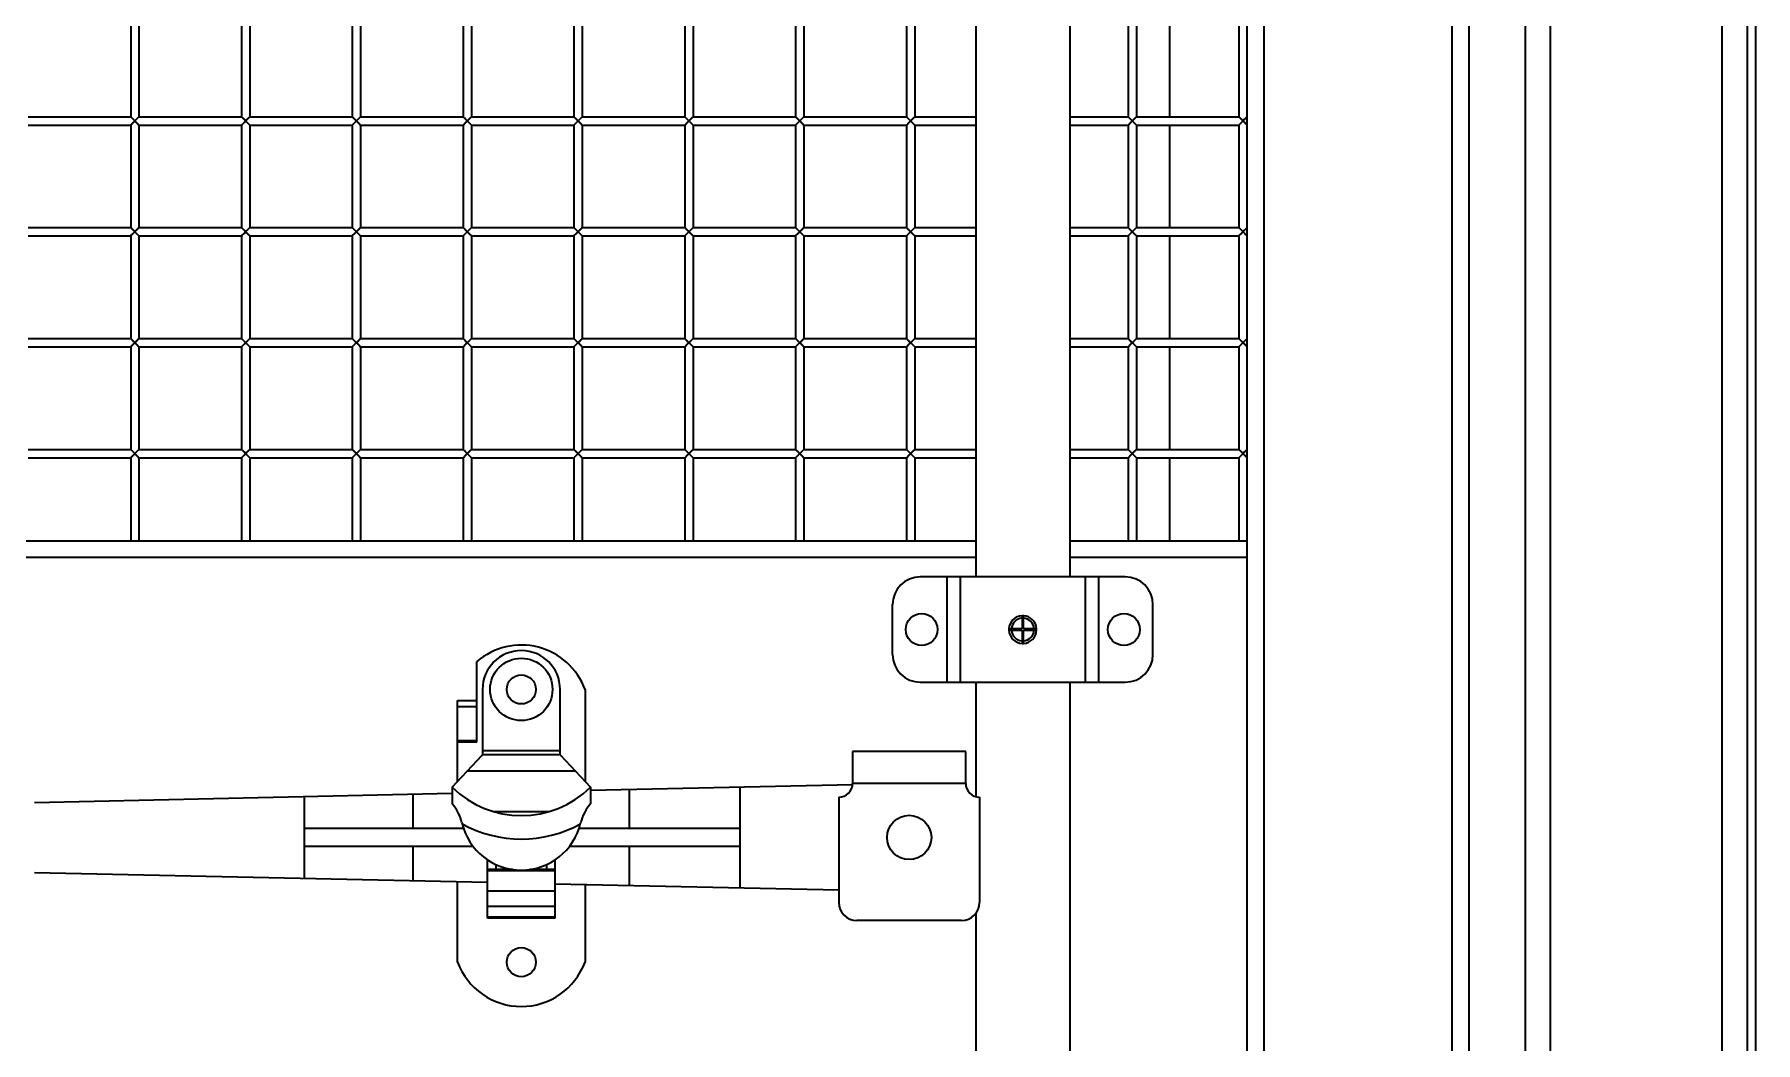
# Model space of a CAD drawing. Header units: millimetres. Extents: x 32496 to 166256, y 3504 to 23939.
# Drawn here: x 47179 to 47800, y 12056 to 12420 of the extents above; entities that cross this region are included whole.
import ezdxf

# ---------------------------------------------------------------- set-up
doc = ezdxf.new("R2010")
doc.units = ezdxf.units.MM
doc.layers.get('0').update_dxf_attribs({"lineweight": 35})

msp = doc.modelspace()

# ---------------------------------------------------------------- linework, layer by layer
at = {"linetype": 'Continuous'}
for p, q in [((47726.14, 10877.575), (47726.14, 13396.575)), ((47788.14, 10877.575), (47788.14, 13396.575)), ((47797.14, 13396.575), (47797.14, 10877.575)), ((47800.14, 13396.575), (47800.14, 10877.575)), ((47717.14, 10957.575), (47717.14, 13316.575)), ((47622.64, 13297.075), (47622.64, 10977.075)), ((47690.64, 10977.075), (47690.64, 13297.075)), ((47696.64, 13297.075), (47696.64, 10977.075)), ((47518.64, 13155.075), (47518.64, 12224.075)), ((47552.64, 13155.075), (47552.64, 12224.075)), ((47616.64, 12237.075), (47616.64, 13140.075)), ((47213.64, 12427.075), (47213.64, 12390.075)), ((47216.64, 12427.075), (47216.64, 12390.075)), ((47253.64, 12427.075), (47253.64, 12390.075)), ((47256.64, 12427.075), (47256.64, 12390.075)), ((47293.64, 12427.075), (47293.64, 12390.075)), ((47296.64, 12427.075), (47296.64, 12390.075)), ((47333.64, 12427.075), (47333.64, 12390.075)), ((47336.64, 12427.075), (47336.64, 12390.075)), ((47373.64, 12427.075), (47373.64, 12390.075)), ((47376.64, 12427.075), (47376.64, 12390.075)), ((47413.64, 12427.075), (47413.64, 12390.075)), ((47416.64, 12427.075), (47416.64, 12390.075)), ((47453.64, 12427.075), (47453.64, 12390.075)), ((47456.64, 12427.075), (47456.64, 12390.075)), ((47493.64, 12427.075), (47493.64, 12390.075)), ((47496.64, 12427.075), (47496.64, 12390.075)), ((47573.64, 12427.075), (47573.64, 12390.075)), ((47576.64, 12427.075), (47576.64, 12390.075)), ((47588.64, 12427.075), (47588.64, 12390.075)), ((47613.64, 12427.075), (47613.64, 12390.075)), ((47176.64, 12390.075), (47213.64, 12390.075)), ((47213.64, 12387.075), (47216.64, 12390.075)), ((47213.64, 12390.075), (47216.64, 12387.075)), ((47213.756, 12387.192), (47214.55, 12387.986)), ((47214.55, 12387.986), (47215.14, 12388.575)), ((47216.64, 12390.075), (47216.209, 12389.645)), ((47216.64, 12390.075), (47253.64, 12390.075)), ((47253.64, 12387.075), (47256.64, 12390.075)), ((47253.64, 12390.075), (47256.64, 12387.075)), ((47253.756, 12387.192), (47254.55, 12387.986)), ((47254.55, 12387.986), (47255.14, 12388.575)), ((47256.64, 12390.075), (47256.209, 12389.645)), ((47256.64, 12390.075), (47293.64, 12390.075)), ((47293.64, 12387.075), (47296.64, 12390.075)), ((47293.64, 12390.075), (47296.64, 12387.075)), ((47293.756, 12387.192), (47294.55, 12387.986)), ((47294.55, 12387.986), (47295.14, 12388.575)), ((47296.64, 12390.075), (47296.209, 12389.645)), ((47296.64, 12390.075), (47333.64, 12390.075)), ((47333.64, 12387.075), (47336.64, 12390.075)), ((47333.64, 12390.075), (47336.64, 12387.075)), ((47333.756, 12387.192), (47334.55, 12387.986)), ((47334.55, 12387.986), (47335.14, 12388.575)), ((47336.64, 12390.075), (47336.209, 12389.645)), ((47336.64, 12390.075), (47373.64, 12390.075)), ((47373.64, 12387.075), (47376.64, 12390.075)), ((47373.64, 12390.075), (47376.64, 12387.075)), ((47373.756, 12387.192), (47374.55, 12387.986)), ((47374.55, 12387.986), (47375.14, 12388.575)), ((47376.64, 12390.075), (47376.209, 12389.645)), ((47376.64, 12390.075), (47413.64, 12390.075)), ((47413.64, 12387.075), (47416.64, 12390.075)), ((47413.64, 12390.075), (47416.64, 12387.075)), ((47413.756, 12387.192), (47414.55, 12387.986)), ((47414.55, 12387.986), (47415.14, 12388.575)), ((47416.64, 12390.075), (47416.209, 12389.645)), ((47416.64, 12390.075), (47453.64, 12390.075)), ((47453.64, 12387.075), (47456.64, 12390.075)), ((47453.64, 12390.075), (47456.64, 12387.075)), ((47453.756, 12387.192), (47454.55, 12387.986)), ((47454.55, 12387.986), (47455.14, 12388.575)), ((47456.64, 12390.075), (47456.209, 12389.645)), ((47456.64, 12390.075), (47493.64, 12390.075)), ((47493.64, 12387.075), (47496.64, 12390.075)), ((47493.64, 12390.075), (47496.64, 12387.075)), ((47493.756, 12387.192), (47494.55, 12387.986)), ((47494.55, 12387.986), (47495.14, 12388.575)), ((47496.64, 12390.075), (47496.209, 12389.645)), ((47496.64, 12390.075), (47518.64, 12390.075)), ((47552.64, 12390.075), (47573.64, 12390.075)), ((47573.64, 12387.075), (47576.64, 12390.075)), ((47573.64, 12390.075), (47576.64, 12387.075)), ((47573.756, 12387.192), (47574.55, 12387.986)), ((47574.55, 12387.986), (47575.14, 12388.575)), ((47576.64, 12390.075), (47576.209, 12389.645)), ((47576.64, 12390.075), (47613.64, 12390.075)), ((47613.64, 12387.075), (47616.64, 12390.075)), ((47613.64, 12390.075), (47616.64, 12387.075)), ((47613.756, 12387.192), (47614.55, 12387.986)), ((47614.55, 12387.986), (47615.14, 12388.575)), ((47616.64, 12390.075), (47616.209, 12389.645)), ((47176.64, 12387.075), (47213.64, 12387.075)), ((47213.64, 12387.075), (47213.64, 12350.075)), ((47216.64, 12387.075), (47253.64, 12387.075)), ((47216.64, 12387.075), (47216.64, 12350.075)), ((47253.64, 12387.075), (47253.64, 12350.075)), ((47256.64, 12387.075), (47293.64, 12387.075)), ((47256.64, 12387.075), (47256.64, 12350.075)), ((47293.64, 12387.075), (47293.64, 12350.075)), ((47296.64, 12387.075), (47333.64, 12387.075)), ((47296.64, 12387.075), (47296.64, 12350.075)), ((47333.64, 12387.075), (47333.64, 12350.075)), ((47336.64, 12387.075), (47373.64, 12387.075)), ((47336.64, 12387.075), (47336.64, 12350.075)), ((47373.64, 12387.075), (47373.64, 12350.075)), ((47376.64, 12387.075), (47413.64, 12387.075)), ((47376.64, 12387.075), (47376.64, 12350.075)), ((47413.64, 12387.075), (47413.64, 12350.075)), ((47416.64, 12387.075), (47453.64, 12387.075)), ((47416.64, 12387.075), (47416.64, 12350.075)), ((47453.64, 12387.075), (47453.64, 12350.075)), ((47456.64, 12387.075), (47493.64, 12387.075)), ((47456.64, 12387.075), (47456.64, 12350.075)), ((47493.64, 12387.075), (47493.64, 12350.075)), ((47496.64, 12387.075), (47518.64, 12387.075)), ((47496.64, 12387.075), (47496.64, 12350.075)), ((47552.64, 12387.075), (47573.64, 12387.075)), ((47573.64, 12387.075), (47573.64, 12350.075)), ((47576.64, 12387.075), (47613.64, 12387.075)), ((47576.64, 12387.075), (47576.64, 12350.075)), ((47588.64, 12387.075), (47588.64, 12350.075)), ((47613.64, 12387.075), (47613.64, 12350.075)), ((47176.64, 12350.075), (47213.64, 12350.075)), ((47176.64, 12347.075), (47213.64, 12347.075)), ((47213.64, 12347.075), (47216.64, 12350.075)), ((47213.64, 12350.075), (47216.64, 12347.075)), ((47213.64, 12347.075), (47213.64, 12310.075)), ((47213.756, 12347.192), (47214.55, 12347.986)), ((47214.55, 12347.986), (47215.14, 12348.575)), ((47216.64, 12350.075), (47216.209, 12349.645)), ((47216.64, 12350.075), (47253.64, 12350.075)), ((47216.64, 12347.075), (47253.64, 12347.075)), ((47216.64, 12347.075), (47216.64, 12310.075)), ((47253.64, 12347.075), (47256.64, 12350.075)), ((47253.64, 12350.075), (47256.64, 12347.075)), ((47253.64, 12347.075), (47253.64, 12310.075)), ((47253.756, 12347.192), (47254.55, 12347.986)), ((47254.55, 12347.986), (47255.14, 12348.575)), ((47256.64, 12350.075), (47256.209, 12349.645)), ((47256.64, 12350.075), (47293.64, 12350.075)), ((47256.64, 12347.075), (47293.64, 12347.075)), ((47256.64, 12347.075), (47256.64, 12310.075)), ((47293.64, 12347.075), (47296.64, 12350.075)), ((47293.64, 12350.075), (47296.64, 12347.075)), ((47293.64, 12347.075), (47293.64, 12310.075)), ((47293.756, 12347.192), (47294.55, 12347.986)), ((47294.55, 12347.986), (47295.14, 12348.575)), ((47296.64, 12350.075), (47296.209, 12349.645)), ((47296.64, 12350.075), (47333.64, 12350.075)), ((47296.64, 12347.075), (47333.64, 12347.075)), ((47296.64, 12347.075), (47296.64, 12310.075)), ((47333.64, 12347.075), (47336.64, 12350.075)), ((47333.64, 12350.075), (47336.64, 12347.075)), ((47333.64, 12347.075), (47333.64, 12310.075)), ((47333.756, 12347.192), (47334.55, 12347.986)), ((47334.55, 12347.986), (47335.14, 12348.575)), ((47336.64, 12350.075), (47336.209, 12349.645)), ((47336.64, 12350.075), (47373.64, 12350.075)), ((47336.64, 12347.075), (47373.64, 12347.075)), ((47336.64, 12347.075), (47336.64, 12310.075)), ((47373.64, 12347.075), (47376.64, 12350.075)), ((47373.64, 12350.075), (47376.64, 12347.075)), ((47373.64, 12347.075), (47373.64, 12310.075)), ((47373.756, 12347.192), (47374.55, 12347.986)), ((47374.55, 12347.986), (47375.14, 12348.575)), ((47376.64, 12350.075), (47376.209, 12349.645)), ((47376.64, 12350.075), (47413.64, 12350.075)), ((47376.64, 12347.075), (47413.64, 12347.075)), ((47376.64, 12347.075), (47376.64, 12310.075)), ((47413.64, 12347.075), (47416.64, 12350.075)), ((47413.64, 12350.075), (47416.64, 12347.075)), ((47413.64, 12347.075), (47413.64, 12310.075)), ((47413.756, 12347.192), (47414.55, 12347.986)), ((47414.55, 12347.986), (47415.14, 12348.575)), ((47416.64, 12350.075), (47416.209, 12349.645)), ((47416.64, 12350.075), (47453.64, 12350.075)), ((47416.64, 12347.075), (47453.64, 12347.075)), ((47416.64, 12347.075), (47416.64, 12310.075)), ((47453.64, 12347.075), (47456.64, 12350.075)), ((47453.64, 12350.075), (47456.64, 12347.075)), ((47453.64, 12347.075), (47453.64, 12310.075)), ((47453.756, 12347.192), (47454.55, 12347.986)), ((47454.55, 12347.986), (47455.14, 12348.575)), ((47456.64, 12350.075), (47456.209, 12349.645)), ((47456.64, 12350.075), (47493.64, 12350.075)), ((47456.64, 12347.075), (47493.64, 12347.075)), ((47456.64, 12347.075), (47456.64, 12310.075)), ((47493.64, 12347.075), (47496.64, 12350.075)), ((47493.64, 12350.075), (47496.64, 12347.075)), ((47493.64, 12347.075), (47493.64, 12310.075)), ((47493.756, 12347.192), (47494.55, 12347.986)), ((47494.55, 12347.986), (47495.14, 12348.575)), ((47496.64, 12350.075), (47496.209, 12349.645)), ((47496.64, 12350.075), (47518.64, 12350.075)), ((47496.64, 12347.075), (47518.64, 12347.075)), ((47496.64, 12347.075), (47496.64, 12310.075)), ((47552.64, 12350.075), (47573.64, 12350.075)), ((47552.64, 12347.075), (47573.64, 12347.075)), ((47573.64, 12347.075), (47576.64, 12350.075)), ((47573.64, 12350.075), (47576.64, 12347.075)), ((47573.64, 12347.075), (47573.64, 12310.075)), ((47573.756, 12347.192), (47574.55, 12347.986)), ((47574.55, 12347.986), (47575.14, 12348.575)), ((47576.64, 12350.075), (47576.209, 12349.645)), ((47576.64, 12350.075), (47613.64, 12350.075)), ((47576.64, 12347.075), (47613.64, 12347.075)), ((47576.64, 12347.075), (47576.64, 12310.075)), ((47588.64, 12347.075), (47588.64, 12310.075)), ((47613.64, 12347.075), (47616.64, 12350.075)), ((47613.64, 12350.075), (47616.64, 12347.075)), ((47613.64, 12347.075), (47613.64, 12310.075)), ((47613.756, 12347.192), (47614.55, 12347.986)), ((47614.55, 12347.986), (47615.14, 12348.575)), ((47616.64, 12350.075), (47616.209, 12349.645)), ((47176.64, 12310.075), (47213.64, 12310.075)), ((47176.64, 12307.075), (47213.64, 12307.075)), ((47213.64, 12307.075), (47216.64, 12310.075)), ((47213.64, 12310.075), (47216.64, 12307.075)), ((47213.64, 12307.075), (47213.64, 12270.075)), ((47213.756, 12307.192), (47214.55, 12307.986)), ((47214.55, 12307.986), (47215.14, 12308.575)), ((47216.64, 12310.075), (47216.209, 12309.645)), ((47216.64, 12310.075), (47253.64, 12310.075)), ((47216.64, 12307.075), (47253.64, 12307.075)), ((47216.64, 12307.075), (47216.64, 12270.075)), ((47253.64, 12307.075), (47256.64, 12310.075)), ((47253.64, 12310.075), (47256.64, 12307.075)), ((47253.64, 12307.075), (47253.64, 12270.075)), ((47253.756, 12307.192), (47254.55, 12307.986)), ((47254.55, 12307.986), (47255.14, 12308.575)), ((47256.64, 12310.075), (47256.209, 12309.645)), ((47256.64, 12310.075), (47293.64, 12310.075)), ((47256.64, 12307.075), (47293.64, 12307.075)), ((47256.64, 12307.075), (47256.64, 12270.075)), ((47293.64, 12307.075), (47296.64, 12310.075)), ((47293.64, 12310.075), (47296.64, 12307.075)), ((47293.64, 12307.075), (47293.64, 12270.075)), ((47293.756, 12307.192), (47294.55, 12307.986)), ((47294.55, 12307.986), (47295.14, 12308.575)), ((47296.64, 12310.075), (47296.209, 12309.645)), ((47296.64, 12310.075), (47333.64, 12310.075)), ((47296.64, 12307.075), (47333.64, 12307.075)), ((47296.64, 12307.075), (47296.64, 12270.075)), ((47333.64, 12307.075), (47336.64, 12310.075)), ((47333.64, 12310.075), (47336.64, 12307.075)), ((47333.64, 12307.075), (47333.64, 12270.075)), ((47333.756, 12307.192), (47334.55, 12307.986)), ((47334.55, 12307.986), (47335.14, 12308.575)), ((47336.64, 12310.075), (47336.209, 12309.645)), ((47336.64, 12310.075), (47373.64, 12310.075)), ((47336.64, 12307.075), (47373.64, 12307.075)), ((47336.64, 12307.075), (47336.64, 12270.075)), ((47373.64, 12307.075), (47376.64, 12310.075)), ((47373.64, 12310.075), (47376.64, 12307.075)), ((47373.64, 12307.075), (47373.64, 12270.075)), ((47373.756, 12307.192), (47374.55, 12307.986)), ((47374.55, 12307.986), (47375.14, 12308.575)), ((47376.64, 12310.075), (47376.209, 12309.645)), ((47376.64, 12310.075), (47413.64, 12310.075)), ((47376.64, 12307.075), (47413.64, 12307.075)), ((47376.64, 12307.075), (47376.64, 12270.075)), ((47413.64, 12307.075), (47416.64, 12310.075)), ((47413.64, 12310.075), (47416.64, 12307.075)), ((47413.64, 12307.075), (47413.64, 12270.075)), ((47413.756, 12307.192), (47414.55, 12307.986)), ((47414.55, 12307.986), (47415.14, 12308.575)), ((47416.64, 12310.075), (47416.209, 12309.645)), ((47416.64, 12310.075), (47453.64, 12310.075)), ((47416.64, 12307.075), (47453.64, 12307.075)), ((47416.64, 12307.075), (47416.64, 12270.075)), ((47453.64, 12307.075), (47456.64, 12310.075)), ((47453.64, 12310.075), (47456.64, 12307.075)), ((47453.64, 12307.075), (47453.64, 12270.075)), ((47453.756, 12307.192), (47454.55, 12307.986)), ((47454.55, 12307.986), (47455.14, 12308.575)), ((47456.64, 12310.075), (47456.209, 12309.645)), ((47456.64, 12310.075), (47493.64, 12310.075)), ((47456.64, 12307.075), (47493.64, 12307.075)), ((47456.64, 12307.075), (47456.64, 12270.075)), ((47493.64, 12307.075), (47496.64, 12310.075)), ((47493.64, 12310.075), (47496.64, 12307.075)), ((47493.64, 12307.075), (47493.64, 12270.075)), ((47493.756, 12307.192), (47494.55, 12307.986)), ((47494.55, 12307.986), (47495.14, 12308.575)), ((47496.64, 12310.075), (47496.209, 12309.645)), ((47496.64, 12310.075), (47518.64, 12310.075)), ((47496.64, 12307.075), (47518.64, 12307.075)), ((47496.64, 12307.075), (47496.64, 12270.075)), ((47552.64, 12310.075), (47573.64, 12310.075)), ((47552.64, 12307.075), (47573.64, 12307.075)), ((47573.64, 12307.075), (47576.64, 12310.075)), ((47573.64, 12310.075), (47576.64, 12307.075)), ((47573.64, 12307.075), (47573.64, 12270.075)), ((47573.756, 12307.192), (47574.55, 12307.986)), ((47574.55, 12307.986), (47575.14, 12308.575)), ((47576.64, 12310.075), (47576.209, 12309.645)), ((47576.64, 12310.075), (47613.64, 12310.075)), ((47576.64, 12307.075), (47613.64, 12307.075)), ((47576.64, 12307.075), (47576.64, 12270.075)), ((47588.64, 12307.075), (47588.64, 12270.075)), ((47613.64, 12307.075), (47616.64, 12310.075)), ((47613.64, 12310.075), (47616.64, 12307.075)), ((47613.64, 12307.075), (47613.64, 12270.075)), ((47613.756, 12307.192), (47614.55, 12307.986)), ((47614.55, 12307.986), (47615.14, 12308.575)), ((47616.64, 12310.075), (47616.209, 12309.645)), ((47176.64, 12270.075), (47213.64, 12270.075)), ((47213.64, 12267.075), (47216.64, 12270.075)), ((47213.64, 12270.075), (47216.64, 12267.075)), ((47216.64, 12270.075), (47216.209, 12269.645)), ((47216.64, 12270.075), (47253.64, 12270.075)), ((47253.64, 12267.075), (47256.64, 12270.075)), ((47253.64, 12270.075), (47256.64, 12267.075)), ((47256.64, 12270.075), (47256.209, 12269.645)), ((47256.64, 12270.075), (47293.64, 12270.075)), ((47293.64, 12267.075), (47296.64, 12270.075)), ((47293.64, 12270.075), (47296.64, 12267.075)), ((47296.64, 12270.075), (47296.209, 12269.645)), ((47296.64, 12270.075), (47333.64, 12270.075)), ((47333.64, 12267.075), (47336.64, 12270.075)), ((47333.64, 12270.075), (47336.64, 12267.075)), ((47336.64, 12270.075), (47336.209, 12269.645)), ((47336.64, 12270.075), (47373.64, 12270.075)), ((47373.64, 12267.075), (47376.64, 12270.075)), ((47373.64, 12270.075), (47376.64, 12267.075)), ((47376.64, 12270.075), (47376.209, 12269.645)), ((47376.64, 12270.075), (47413.64, 12270.075)), ((47413.64, 12267.075), (47416.64, 12270.075)), ((47413.64, 12270.075), (47416.64, 12267.075)), ((47416.64, 12270.075), (47416.209, 12269.645)), ((47416.64, 12270.075), (47453.64, 12270.075)), ((47453.64, 12267.075), (47456.64, 12270.075)), ((47453.64, 12270.075), (47456.64, 12267.075)), ((47456.64, 12270.075), (47456.209, 12269.645)), ((47456.64, 12270.075), (47493.64, 12270.075)), ((47493.64, 12267.075), (47496.64, 12270.075)), ((47493.64, 12270.075), (47496.64, 12267.075)), ((47496.64, 12270.075), (47496.209, 12269.645)), ((47496.64, 12270.075), (47518.64, 12270.075)), ((47552.64, 12270.075), (47573.64, 12270.075)), ((47573.64, 12267.075), (47576.64, 12270.075)), ((47573.64, 12270.075), (47576.64, 12267.075)), ((47576.64, 12270.075), (47576.209, 12269.645)), ((47576.64, 12270.075), (47613.64, 12270.075)), ((47613.64, 12267.075), (47616.64, 12270.075)), ((47613.64, 12270.075), (47616.64, 12267.075)), ((47616.64, 12270.075), (47616.209, 12269.645)), ((47176.64, 12267.075), (47213.64, 12267.075)), ((47213.64, 12267.075), (47213.64, 12237.075)), ((47213.756, 12267.192), (47214.55, 12267.986)), ((47214.55, 12267.986), (47215.14, 12268.575)), ((47216.64, 12267.075), (47253.64, 12267.075)), ((47216.64, 12267.075), (47216.64, 12237.075)), ((47253.64, 12267.075), (47253.64, 12237.075)), ((47253.756, 12267.192), (47254.55, 12267.986)), ((47254.55, 12267.986), (47255.14, 12268.575)), ((47256.64, 12267.075), (47293.64, 12267.075)), ((47256.64, 12267.075), (47256.64, 12237.075)), ((47293.64, 12267.075), (47293.64, 12237.075)), ((47293.756, 12267.192), (47294.55, 12267.986)), ((47294.55, 12267.986), (47295.14, 12268.575)), ((47296.64, 12267.075), (47333.64, 12267.075)), ((47296.64, 12267.075), (47296.64, 12237.075)), ((47333.64, 12267.075), (47333.64, 12237.075)), ((47333.756, 12267.192), (47334.55, 12267.986)), ((47334.55, 12267.986), (47335.14, 12268.575)), ((47336.64, 12267.075), (47373.64, 12267.075)), ((47336.64, 12267.075), (47336.64, 12237.075)), ((47373.64, 12267.075), (47373.64, 12237.075)), ((47373.756, 12267.192), (47374.55, 12267.986)), ((47374.55, 12267.986), (47375.14, 12268.575)), ((47376.64, 12267.075), (47413.64, 12267.075)), ((47376.64, 12267.075), (47376.64, 12237.075)), ((47413.64, 12267.075), (47413.64, 12237.075)), ((47413.756, 12267.192), (47414.55, 12267.986)), ((47414.55, 12267.986), (47415.14, 12268.575)), ((47416.64, 12267.075), (47453.64, 12267.075)), ((47416.64, 12267.075), (47416.64, 12237.075)), ((47453.64, 12267.075), (47453.64, 12237.075)), ((47453.756, 12267.192), (47454.55, 12267.986)), ((47454.55, 12267.986), (47455.14, 12268.575)), ((47456.64, 12267.075), (47493.64, 12267.075)), ((47456.64, 12267.075), (47456.64, 12237.075)), ((47493.64, 12267.075), (47493.64, 12237.075)), ((47493.756, 12267.192), (47494.55, 12267.986)), ((47494.55, 12267.986), (47495.14, 12268.575)), ((47496.64, 12267.075), (47518.64, 12267.075)), ((47496.64, 12267.075), (47496.64, 12237.075)), ((47552.64, 12267.075), (47573.64, 12267.075)), ((47573.64, 12267.075), (47573.64, 12237.075)), ((47573.756, 12267.192), (47574.55, 12267.986)), ((47574.55, 12267.986), (47575.14, 12268.575)), ((47576.64, 12267.075), (47613.64, 12267.075)), ((47576.64, 12267.075), (47576.64, 12237.075)), ((47588.64, 12267.075), (47588.64, 12237.075)), ((47613.64, 12267.075), (47613.64, 12237.075)), ((47613.756, 12267.192), (47614.55, 12267.986)), ((47614.55, 12267.986), (47615.14, 12268.575)), ((46892.64, 12237.075), (47518.64, 12237.075)), ((47552.64, 12237.075), (47616.64, 12237.075)), ((47616.64, 12037.075), (47616.64, 12237.075)), ((47518.64, 12231.075), (46892.64, 12231.075)), ((47616.64, 12231.075), (47552.64, 12231.075)), ((47572.64, 12224.075), (47498.64, 12224.075)), ((47508.34, 12186.075), (47508.34, 12224.075)), ((47513.14, 12186.075), (47513.14, 12224.075)), ((47558.14, 12224.075), (47558.14, 12186.075)), ((47562.94, 12224.075), (47562.94, 12186.075)), ((47488.64, 12196.075), (47488.64, 12214.075)), ((47582.64, 12196.075), (47582.64, 12214.075)), ((47535.39, 12210.069), (47535.39, 12205.325)), ((47535.89, 12205.325), (47535.89, 12210.069)), ((47535.39, 12205.325), (47530.646, 12205.325)), ((47530.646, 12204.825), (47535.39, 12204.825)), ((47535.39, 12204.825), (47535.39, 12200.082)), ((47540.634, 12205.325), (47535.89, 12205.325)), ((47535.89, 12204.825), (47540.634, 12204.825)), ((47535.89, 12200.082), (47535.89, 12204.825)), ((47338.64, 12164.475), (47338.64, 12193.529)), ((47340.64, 12183.475), (47340.64, 12159.785)), ((47368.64, 12159.785), (47368.64, 12183.475)), ((47377.64, 12183.416), (47377.64, 12150.399)), ((47498.64, 12186.075), (47572.64, 12186.075)), ((47518.64, 12186.075), (47518.64, 12144.575)), ((47552.64, 12186.075), (47552.64, 11117.075)), ((47331.64, 12179.475), (47338.64, 12179.475)), ((47331.64, 12150.399), (47331.64, 12179.475)), ((47331.64, 12177.255), (47338.64, 12177.255)), ((47331.64, 12165.081), (47338.64, 12165.081)), ((47338.64, 12164.475), (47331.64, 12164.475)), ((47329.64, 12148.271), (47340.461, 12159.785)), ((47340.461, 12159.785), (47340.64, 12159.785)), ((47340.64, 12161.475), (47368.64, 12161.475)), ((47340.64, 12159.975), (47368.64, 12159.975)), ((47368.64, 12159.785), (47368.819, 12159.785)), ((47368.819, 12159.785), (47379.64, 12148.271)), ((47515.04, 12161.075), (47474.24, 12161.075)), ((47474.24, 12161.075), (47474.24, 12149.575)), ((47515.04, 12149.575), (47515.04, 12161.075)), ((47374.279, 12153.975), (47335.001, 12153.975)), ((47178.9, 12142.712), (47329.64, 12145.994)), ((47315.64, 12133.275), (47315.64, 12145.689)), ((47329.64, 12148.271), (47329.64, 12142.25)), ((47379.64, 12147.082), (47474.197, 12149.141)), ((47379.64, 12148.271), (47379.64, 12142.25)), ((47393.64, 12133.275), (47393.64, 12147.387)), ((47433.64, 12111.893), (47433.64, 12148.258)), ((47515.04, 12149.575), (47474.24, 12149.575)), ((47276.34, 12115.318), (47276.34, 12144.833)), ((47344.429, 12139.475), (47364.85, 12139.475)), ((47469.24, 12144.575), (47469.24, 12106.575)), ((47520.04, 12144.575), (47520.04, 12106.575)), ((47333.867, 12133.275), (47276.34, 12133.275)), ((47433.64, 12133.275), (47375.413, 12133.275)), ((47276.34, 12126.875), (47337.284, 12126.875)), ((47315.64, 12114.462), (47315.64, 12126.875)), ((47371.997, 12126.875), (47433.64, 12126.875)), ((47393.64, 12112.764), (47393.64, 12126.875)), ((47342.39, 12100.937), (47342.39, 12122.083)), ((47345.39, 12120.388), (47345.39, 12118.575)), ((47363.89, 12118.575), (47363.89, 12120.388)), ((47366.89, 12100.937), (47366.89, 12122.083)), ((47178.9, 12117.439), (47342.39, 12113.88)), ((47342.39, 12118.575), (47351.519, 12118.575)), ((47366.89, 12118.075), (47342.39, 12118.075)), ((47357.758, 12118.575), (47366.89, 12118.575)), ((47331.64, 12085.135), (47331.64, 12114.114)), ((47342.39, 12110.766), (47366.89, 12110.766)), ((47366.89, 12113.346), (47469.24, 12111.118)), ((47377.64, 12113.112), (47377.64, 12085.135)), ((47366.89, 12105.128), (47342.39, 12105.128)), ((47518.64, 12102.593), (47518.64, 11117.075)), ((47342.39, 12101.407), (47366.89, 12101.407)), ((47366.89, 12100.937), (47342.39, 12100.937)), ((47513.54, 12100.075), (47475.74, 12100.075))]:
    msp.add_line(p, q, dxfattribs=at)
for points in [[(47215.14, 12388.575), (47214.553, 12389.162), (47214.077, 12389.638)], [(47216.209, 12389.645), (47215.72, 12389.155), (47215.14, 12388.575)], [(47215.14, 12388.575), (47215.731, 12387.985), (47216.2, 12387.515), (47216.525, 12387.19)], [(47255.14, 12388.575), (47254.553, 12389.162), (47254.077, 12389.638)], [(47256.209, 12389.645), (47255.72, 12389.155), (47255.14, 12388.575)], [(47255.14, 12388.575), (47255.731, 12387.985), (47256.2, 12387.515), (47256.525, 12387.19)], [(47295.14, 12388.575), (47294.553, 12389.162), (47294.077, 12389.638)], [(47296.209, 12389.645), (47295.72, 12389.155), (47295.14, 12388.575)], [(47295.14, 12388.575), (47295.731, 12387.985), (47296.2, 12387.515), (47296.525, 12387.19)], [(47335.14, 12388.575), (47334.553, 12389.162), (47334.077, 12389.638)], [(47336.209, 12389.645), (47335.72, 12389.155), (47335.14, 12388.575)], [(47335.14, 12388.575), (47335.731, 12387.985), (47336.2, 12387.515), (47336.525, 12387.19)], [(47375.14, 12388.575), (47374.553, 12389.162), (47374.077, 12389.638)], [(47376.209, 12389.645), (47375.72, 12389.155), (47375.14, 12388.575)], [(47375.14, 12388.575), (47375.731, 12387.985), (47376.2, 12387.515), (47376.525, 12387.19)], [(47415.14, 12388.575), (47414.553, 12389.162), (47414.077, 12389.638)], [(47416.209, 12389.645), (47415.72, 12389.155), (47415.14, 12388.575)], [(47415.14, 12388.575), (47415.731, 12387.985), (47416.2, 12387.515), (47416.525, 12387.19)], [(47455.14, 12388.575), (47454.553, 12389.162), (47454.077, 12389.638)], [(47456.209, 12389.645), (47455.72, 12389.155), (47455.14, 12388.575)], [(47455.14, 12388.575), (47455.731, 12387.985), (47456.2, 12387.515), (47456.525, 12387.19)], [(47495.14, 12388.575), (47494.553, 12389.162), (47494.077, 12389.638)], [(47496.209, 12389.645), (47495.72, 12389.155), (47495.14, 12388.575)], [(47495.14, 12388.575), (47495.731, 12387.985), (47496.2, 12387.515), (47496.525, 12387.19)], [(47575.14, 12388.575), (47574.553, 12389.162), (47574.077, 12389.638)], [(47576.209, 12389.645), (47575.72, 12389.155), (47575.14, 12388.575)], [(47575.14, 12388.575), (47575.731, 12387.985), (47576.2, 12387.515), (47576.525, 12387.19)], [(47615.14, 12388.575), (47614.553, 12389.162), (47614.077, 12389.638)], [(47616.209, 12389.645), (47615.72, 12389.155), (47615.14, 12388.575)], [(47615.14, 12388.575), (47615.731, 12387.985), (47616.2, 12387.515), (47616.525, 12387.19)], [(47215.14, 12348.575), (47214.553, 12349.162), (47214.077, 12349.638)], [(47216.209, 12349.645), (47215.72, 12349.155), (47215.14, 12348.575)], [(47215.14, 12348.575), (47215.731, 12347.985), (47216.2, 12347.515), (47216.525, 12347.19)], [(47255.14, 12348.575), (47254.553, 12349.162), (47254.077, 12349.638)], [(47256.209, 12349.645), (47255.72, 12349.155), (47255.14, 12348.575)], [(47255.14, 12348.575), (47255.731, 12347.985), (47256.2, 12347.515), (47256.525, 12347.19)], [(47295.14, 12348.575), (47294.553, 12349.162), (47294.077, 12349.638)], [(47296.209, 12349.645), (47295.72, 12349.155), (47295.14, 12348.575)], [(47295.14, 12348.575), (47295.731, 12347.985), (47296.2, 12347.515), (47296.525, 12347.19)], [(47335.14, 12348.575), (47334.553, 12349.162), (47334.077, 12349.638)], [(47336.209, 12349.645), (47335.72, 12349.155), (47335.14, 12348.575)], [(47335.14, 12348.575), (47335.731, 12347.985), (47336.2, 12347.515), (47336.525, 12347.19)], [(47375.14, 12348.575), (47374.553, 12349.162), (47374.077, 12349.638)], [(47376.209, 12349.645), (47375.72, 12349.155), (47375.14, 12348.575)], [(47375.14, 12348.575), (47375.731, 12347.985), (47376.2, 12347.515), (47376.525, 12347.19)], [(47415.14, 12348.575), (47414.553, 12349.162), (47414.077, 12349.638)], [(47416.209, 12349.645), (47415.72, 12349.155), (47415.14, 12348.575)], [(47415.14, 12348.575), (47415.731, 12347.985), (47416.2, 12347.515), (47416.525, 12347.19)], [(47455.14, 12348.575), (47454.553, 12349.162), (47454.077, 12349.638)], [(47456.209, 12349.645), (47455.72, 12349.155), (47455.14, 12348.575)], [(47455.14, 12348.575), (47455.731, 12347.985), (47456.2, 12347.515), (47456.525, 12347.19)], [(47495.14, 12348.575), (47494.553, 12349.162), (47494.077, 12349.638)], [(47496.209, 12349.645), (47495.72, 12349.155), (47495.14, 12348.575)], [(47495.14, 12348.575), (47495.731, 12347.985), (47496.2, 12347.515), (47496.525, 12347.19)], [(47575.14, 12348.575), (47574.553, 12349.162), (47574.077, 12349.638)], [(47576.209, 12349.645), (47575.72, 12349.155), (47575.14, 12348.575)], [(47575.14, 12348.575), (47575.731, 12347.985), (47576.2, 12347.515), (47576.525, 12347.19)], [(47615.14, 12348.575), (47614.553, 12349.162), (47614.077, 12349.638)], [(47616.209, 12349.645), (47615.72, 12349.155), (47615.14, 12348.575)], [(47615.14, 12348.575), (47615.731, 12347.985), (47616.2, 12347.515), (47616.525, 12347.19)], [(47215.14, 12308.575), (47214.553, 12309.162), (47214.077, 12309.638)], [(47216.209, 12309.645), (47215.72, 12309.155), (47215.14, 12308.575)], [(47215.14, 12308.575), (47215.731, 12307.985), (47216.2, 12307.515), (47216.525, 12307.19)], [(47255.14, 12308.575), (47254.553, 12309.162), (47254.077, 12309.638)], [(47256.209, 12309.645), (47255.72, 12309.155), (47255.14, 12308.575)], [(47255.14, 12308.575), (47255.731, 12307.985), (47256.2, 12307.515), (47256.525, 12307.19)], [(47295.14, 12308.575), (47294.553, 12309.162), (47294.077, 12309.638)], [(47296.209, 12309.645), (47295.72, 12309.155), (47295.14, 12308.575)], [(47295.14, 12308.575), (47295.731, 12307.985), (47296.2, 12307.515), (47296.525, 12307.19)], [(47335.14, 12308.575), (47334.553, 12309.162), (47334.077, 12309.638)], [(47336.209, 12309.645), (47335.72, 12309.155), (47335.14, 12308.575)], [(47335.14, 12308.575), (47335.731, 12307.985), (47336.2, 12307.515), (47336.525, 12307.19)], [(47375.14, 12308.575), (47374.553, 12309.162), (47374.077, 12309.638)], [(47376.209, 12309.645), (47375.72, 12309.155), (47375.14, 12308.575)], [(47375.14, 12308.575), (47375.731, 12307.985), (47376.2, 12307.515), (47376.525, 12307.19)], [(47415.14, 12308.575), (47414.553, 12309.162), (47414.077, 12309.638)], [(47416.209, 12309.645), (47415.72, 12309.155), (47415.14, 12308.575)], [(47415.14, 12308.575), (47415.731, 12307.985), (47416.2, 12307.515), (47416.525, 12307.19)], [(47455.14, 12308.575), (47454.553, 12309.162), (47454.077, 12309.638)], [(47456.209, 12309.645), (47455.72, 12309.155), (47455.14, 12308.575)], [(47455.14, 12308.575), (47455.731, 12307.985), (47456.2, 12307.515), (47456.525, 12307.19)], [(47495.14, 12308.575), (47494.553, 12309.162), (47494.077, 12309.638)], [(47496.209, 12309.645), (47495.72, 12309.155), (47495.14, 12308.575)], [(47495.14, 12308.575), (47495.731, 12307.985), (47496.2, 12307.515), (47496.525, 12307.19)], [(47575.14, 12308.575), (47574.553, 12309.162), (47574.077, 12309.638)], [(47576.209, 12309.645), (47575.72, 12309.155), (47575.14, 12308.575)], [(47575.14, 12308.575), (47575.731, 12307.985), (47576.2, 12307.515), (47576.525, 12307.19)], [(47615.14, 12308.575), (47614.553, 12309.162), (47614.077, 12309.638)], [(47616.209, 12309.645), (47615.72, 12309.155), (47615.14, 12308.575)], [(47615.14, 12308.575), (47615.731, 12307.985), (47616.2, 12307.515), (47616.525, 12307.19)], [(47215.14, 12268.575), (47214.553, 12269.162), (47214.077, 12269.638)], [(47216.209, 12269.645), (47215.72, 12269.155), (47215.14, 12268.575)], [(47255.14, 12268.575), (47254.553, 12269.162), (47254.077, 12269.638)], [(47256.209, 12269.645), (47255.72, 12269.155), (47255.14, 12268.575)], [(47295.14, 12268.575), (47294.553, 12269.162), (47294.077, 12269.638)], [(47296.209, 12269.645), (47295.72, 12269.155), (47295.14, 12268.575)], [(47335.14, 12268.575), (47334.553, 12269.162), (47334.077, 12269.638)], [(47336.209, 12269.645), (47335.72, 12269.155), (47335.14, 12268.575)], [(47375.14, 12268.575), (47374.553, 12269.162), (47374.077, 12269.638)], [(47376.209, 12269.645), (47375.72, 12269.155), (47375.14, 12268.575)], [(47415.14, 12268.575), (47414.553, 12269.162), (47414.077, 12269.638)], [(47416.209, 12269.645), (47415.72, 12269.155), (47415.14, 12268.575)], [(47455.14, 12268.575), (47454.553, 12269.162), (47454.077, 12269.638)], [(47456.209, 12269.645), (47455.72, 12269.155), (47455.14, 12268.575)], [(47495.14, 12268.575), (47494.553, 12269.162), (47494.077, 12269.638)], [(47496.209, 12269.645), (47495.72, 12269.155), (47495.14, 12268.575)], [(47575.14, 12268.575), (47574.553, 12269.162), (47574.077, 12269.638)], [(47576.209, 12269.645), (47575.72, 12269.155), (47575.14, 12268.575)], [(47615.14, 12268.575), (47614.553, 12269.162), (47614.077, 12269.638)], [(47616.209, 12269.645), (47615.72, 12269.155), (47615.14, 12268.575)], [(47215.14, 12268.575), (47215.731, 12267.985), (47216.2, 12267.515), (47216.525, 12267.19)], [(47255.14, 12268.575), (47255.731, 12267.985), (47256.2, 12267.515), (47256.525, 12267.19)], [(47295.14, 12268.575), (47295.731, 12267.985), (47296.2, 12267.515), (47296.525, 12267.19)], [(47335.14, 12268.575), (47335.731, 12267.985), (47336.2, 12267.515), (47336.525, 12267.19)], [(47375.14, 12268.575), (47375.731, 12267.985), (47376.2, 12267.515), (47376.525, 12267.19)], [(47415.14, 12268.575), (47415.731, 12267.985), (47416.2, 12267.515), (47416.525, 12267.19)], [(47455.14, 12268.575), (47455.731, 12267.985), (47456.2, 12267.515), (47456.525, 12267.19)], [(47495.14, 12268.575), (47495.731, 12267.985), (47496.2, 12267.515), (47496.525, 12267.19)], [(47575.14, 12268.575), (47575.731, 12267.985), (47576.2, 12267.515), (47576.525, 12267.19)], [(47615.14, 12268.575), (47615.731, 12267.985), (47616.2, 12267.515), (47616.525, 12267.19)]]:
    msp.add_lwpolyline(points, dxfattribs=at)
for centre, radius in [((47499.14, 12205.075), 5.75), ((47572.14, 12205.075), 5.75), ((47354.64, 12183.475), 11.25), ((47354.64, 12183.475), 5.25), ((47494.64, 12130.075), 8), ((47354.64, 12085.075), 5.25)]:
    msp.add_circle(centre, radius, dxfattribs=at)
for centre, radius, start, end in [((47498.64, 12214.075), 10, 90, 180), ((47572.64, 12214.075), 10, 0, 90), ((47535.64, 12205.075), 5, 92.86597, 177.134016), ((47535.64, 12205.075), 4.134, 93.467048, 176.532952), ((47535.64, 12205.075), 4, 86.416678, 93.583322), ((47535.64, 12205.075), 5, 87.15889, 92.850905), ((47535.64, 12205.075), 5, 2.865984, 87.134016), ((47535.64, 12205.075), 4.134, 3.467048, 86.532952), ((47535.64, 12205.075), 5, 177.154271, 182.856373), ((47535.64, 12205.075), 5, 182.865984, 267.13403), ((47535.64, 12205.075), 4.134, 183.467048, 266.532952), ((47535.64, 12205.075), 4, 176.416678, 183.583322), ((47535.64, 12205.075), 5, 272.865984, 357.134016), ((47535.64, 12205.075), 4.134, 273.467048, 356.532952), ((47535.64, 12205.075), 4, 356.416678, 3.583322), ((47535.64, 12205.075), 5, 357.150357, 2.850961), ((47354.64, 12174.975), 24.5, 20.153074, 130.772805), ((47354.64, 12183.475), 14, 0, 180), ((47498.64, 12196.075), 10, 180, 270), ((47535.64, 12205.075), 4, 266.416678, 273.583322), ((47535.64, 12205.075), 5, 267.153381, 272.845862), ((47572.64, 12196.075), 10, 270, 0), ((47354.64, 12173.475), 35.5, 225.233005, 314.766995), ((47469.24, 12149.575), 5, 270, 0), ((47520.04, 12149.575), 5, 180, 270), ((47317.64, 12131.667), 16, 13.096806, 41.409622), ((47391.64, 12131.667), 16, 138.590378, 166.903194), ((47354.64, 12140.275), 21.988, 193.096806, 346.903194), ((47354.64, 12173.475), 44, 240.978708, 299.021292), ((47475.74, 12106.575), 6.5, 180, 270), ((47513.54, 12106.575), 6.5, 270, 0), ((47354.64, 12093.575), 24.5, 200.153074, 339.846926)]:
    msp.add_arc(centre, radius, start, end, dxfattribs=at)

doc.saveas('drawing.dxf')
